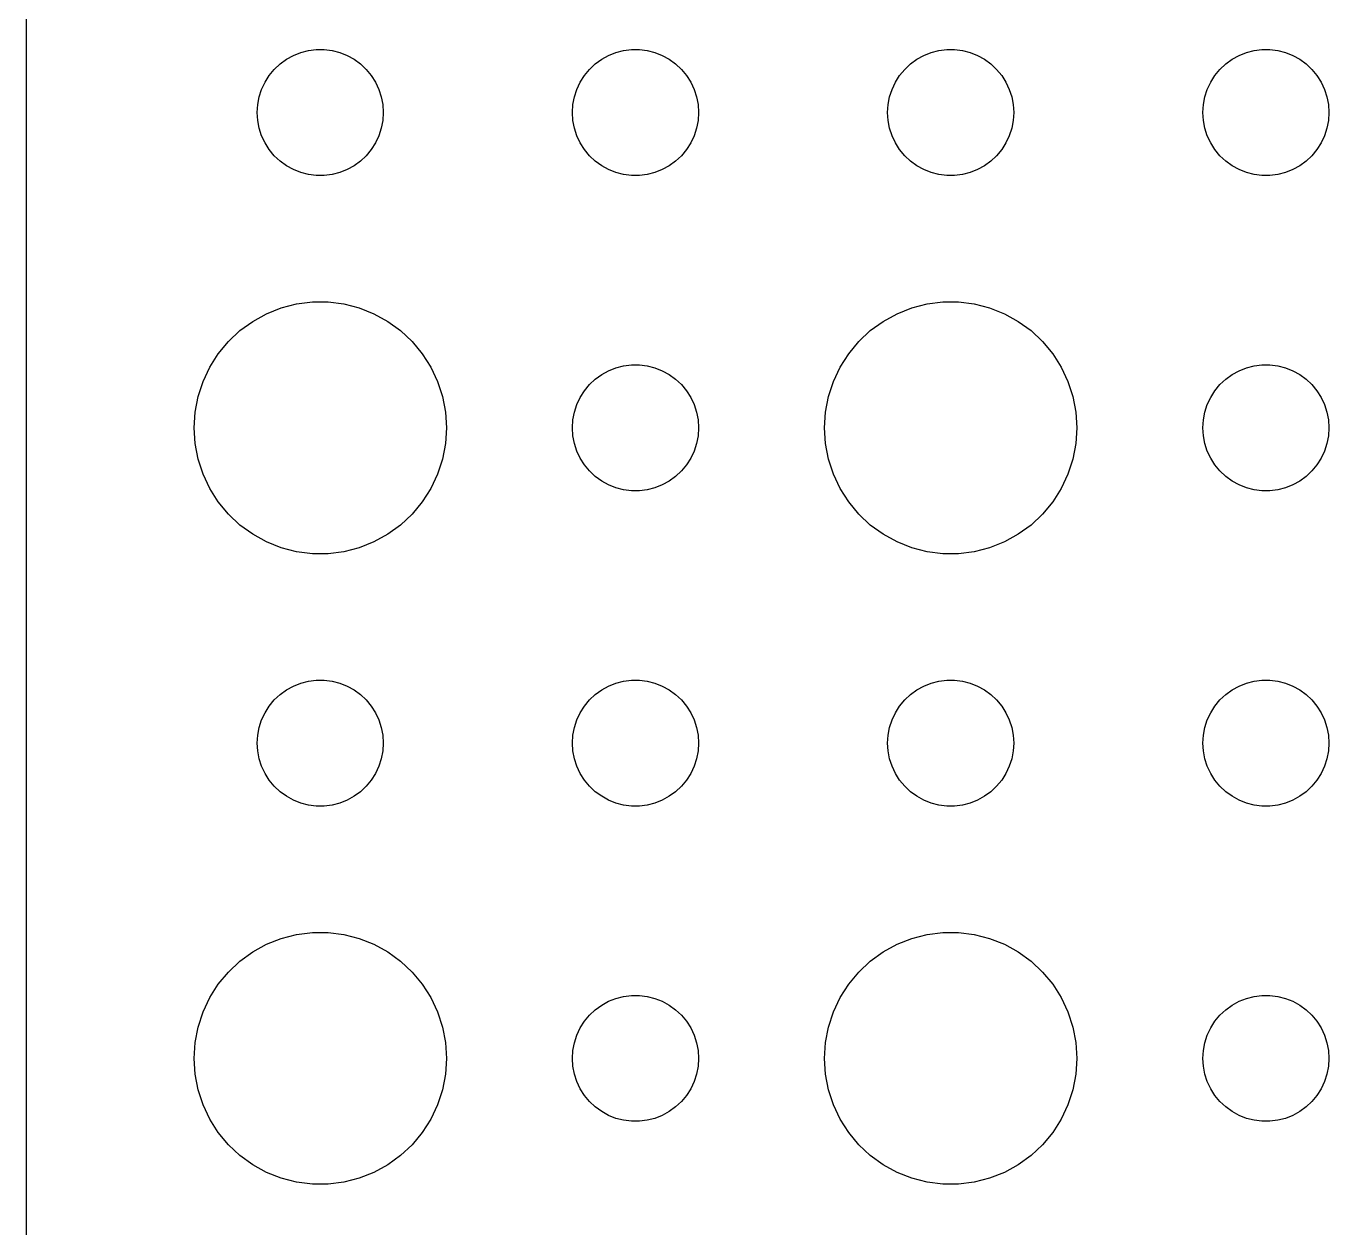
# Model space of a CAD drawing. Header units: metres. Extents: x -134 to 134, y 176 to 508.
# Drawn here: x -134.5 to -103.5, y 337.97 to 366.56 of the extents above; entities that cross this region are included whole.
import ezdxf

# ---------------------------------------------------------------- set-up
doc = ezdxf.new("R2010")
doc.units = ezdxf.units.M

msp = doc.modelspace()

# ---------------------------------------------------------------- linework, layer by layer
for p, q in [((-134.5, 389), (-134.5, 295)), ((-128.304, 365.766), (-128.139, 365.857)), ((-128.139, 365.857), (-127.964, 365.927)), ((-127.964, 365.927), (-127.781, 365.973)), ((-127.781, 365.973), (-127.594, 365.997)), ((-127.594, 365.997), (-127.406, 365.997)), ((-127.406, 365.997), (-127.219, 365.973)), ((-127.219, 365.973), (-127.036, 365.927)), ((-127.036, 365.927), (-126.861, 365.857)), ((-126.861, 365.857), (-126.696, 365.766)), ((-120.804, 365.766), (-120.639, 365.857)), ((-120.639, 365.857), (-120.464, 365.927)), ((-120.464, 365.927), (-120.281, 365.973)), ((-120.281, 365.973), (-120.094, 365.997)), ((-120.094, 365.997), (-119.906, 365.997)), ((-119.906, 365.997), (-119.719, 365.973)), ((-119.719, 365.973), (-119.536, 365.927)), ((-119.536, 365.927), (-119.361, 365.857)), ((-119.361, 365.857), (-119.196, 365.766)), ((-113.304, 365.766), (-113.139, 365.857)), ((-113.139, 365.857), (-112.964, 365.927)), ((-112.964, 365.927), (-112.781, 365.973)), ((-112.781, 365.973), (-112.594, 365.997)), ((-112.594, 365.997), (-112.406, 365.997)), ((-112.406, 365.997), (-112.219, 365.973)), ((-112.219, 365.973), (-112.036, 365.927)), ((-112.036, 365.927), (-111.861, 365.857)), ((-111.861, 365.857), (-111.696, 365.766)), ((-105.804, 365.766), (-105.639, 365.857)), ((-105.639, 365.857), (-105.464, 365.927)), ((-105.464, 365.927), (-105.281, 365.973)), ((-105.281, 365.973), (-105.094, 365.997)), ((-105.094, 365.997), (-104.906, 365.997)), ((-104.906, 365.997), (-104.719, 365.973)), ((-104.719, 365.973), (-104.536, 365.927)), ((-104.536, 365.927), (-104.361, 365.857)), ((-104.361, 365.857), (-104.196, 365.766)), ((-128.714, 365.382), (-128.593, 365.527)), ((-128.593, 365.527), (-128.456, 365.656)), ((-128.456, 365.656), (-128.304, 365.766)), ((-126.696, 365.766), (-126.544, 365.656)), ((-126.544, 365.656), (-126.407, 365.527)), ((-126.407, 365.527), (-126.286, 365.382)), ((-121.214, 365.382), (-121.093, 365.527)), ((-121.093, 365.527), (-120.956, 365.656)), ((-120.956, 365.656), (-120.804, 365.766)), ((-119.196, 365.766), (-119.044, 365.656)), ((-119.044, 365.656), (-118.907, 365.527)), ((-118.907, 365.527), (-118.786, 365.382)), ((-113.714, 365.382), (-113.593, 365.527)), ((-113.593, 365.527), (-113.456, 365.656)), ((-113.456, 365.656), (-113.304, 365.766)), ((-111.696, 365.766), (-111.544, 365.656)), ((-111.544, 365.656), (-111.407, 365.527)), ((-111.407, 365.527), (-111.286, 365.382)), ((-106.214, 365.382), (-106.093, 365.527)), ((-106.093, 365.527), (-105.956, 365.656)), ((-105.956, 365.656), (-105.804, 365.766)), ((-104.196, 365.766), (-104.044, 365.656)), ((-104.044, 365.656), (-103.907, 365.527)), ((-103.907, 365.527), (-103.786, 365.382)), ((-128.895, 365.052), (-128.814, 365.223)), ((-128.814, 365.223), (-128.714, 365.382)), ((-126.286, 365.382), (-126.186, 365.223)), ((-126.186, 365.223), (-126.105, 365.052)), ((-121.395, 365.052), (-121.314, 365.223)), ((-121.314, 365.223), (-121.214, 365.382)), ((-118.786, 365.382), (-118.686, 365.223)), ((-118.686, 365.223), (-118.605, 365.052)), ((-113.895, 365.052), (-113.814, 365.223)), ((-113.814, 365.223), (-113.714, 365.382)), ((-111.286, 365.382), (-111.186, 365.223)), ((-111.186, 365.223), (-111.105, 365.052)), ((-106.395, 365.052), (-106.314, 365.223)), ((-106.314, 365.223), (-106.214, 365.382)), ((-103.786, 365.382), (-103.686, 365.223)), ((-103.686, 365.223), (-103.605, 365.052)), ((-128.988, 364.688), (-128.953, 364.873)), ((-128.953, 364.873), (-128.895, 365.052)), ((-126.105, 365.052), (-126.047, 364.873)), ((-126.047, 364.873), (-126.012, 364.688)), ((-121.488, 364.688), (-121.453, 364.873)), ((-121.453, 364.873), (-121.395, 365.052)), ((-118.605, 365.052), (-118.547, 364.873)), ((-118.547, 364.873), (-118.512, 364.688)), ((-113.988, 364.688), (-113.953, 364.873)), ((-113.953, 364.873), (-113.895, 365.052)), ((-111.105, 365.052), (-111.047, 364.873)), ((-111.047, 364.873), (-111.012, 364.688)), ((-106.488, 364.688), (-106.453, 364.873)), ((-106.453, 364.873), (-106.395, 365.052)), ((-103.605, 365.052), (-103.547, 364.873)), ((-103.547, 364.873), (-103.512, 364.688)), ((-129, 364.5), (-128.988, 364.688)), ((-126.012, 364.688), (-126, 364.5)), ((-121.5, 364.5), (-121.488, 364.688)), ((-118.512, 364.688), (-118.5, 364.5)), ((-114, 364.5), (-113.988, 364.688)), ((-111.012, 364.688), (-111, 364.5)), ((-106.5, 364.5), (-106.488, 364.688)), ((-103.512, 364.688), (-103.5, 364.5)), ((-128.988, 364.312), (-129, 364.5)), ((-128.953, 364.127), (-128.988, 364.312)), ((-126.012, 364.312), (-126.047, 364.127)), ((-126, 364.5), (-126.012, 364.312)), ((-121.488, 364.312), (-121.5, 364.5)), ((-121.453, 364.127), (-121.488, 364.312)), ((-118.512, 364.312), (-118.547, 364.127)), ((-118.5, 364.5), (-118.512, 364.312)), ((-113.988, 364.312), (-114, 364.5)), ((-113.953, 364.127), (-113.988, 364.312)), ((-111.012, 364.312), (-111.047, 364.127)), ((-111, 364.5), (-111.012, 364.312)), ((-106.488, 364.312), (-106.5, 364.5)), ((-106.453, 364.127), (-106.488, 364.312)), ((-103.512, 364.312), (-103.547, 364.127)), ((-103.5, 364.5), (-103.512, 364.312)), ((-128.895, 363.948), (-128.953, 364.127)), ((-128.814, 363.777), (-128.895, 363.948)), ((-126.105, 363.948), (-126.186, 363.777)), ((-126.047, 364.127), (-126.105, 363.948)), ((-121.395, 363.948), (-121.453, 364.127)), ((-121.314, 363.777), (-121.395, 363.948)), ((-118.605, 363.948), (-118.686, 363.777)), ((-118.547, 364.127), (-118.605, 363.948)), ((-113.895, 363.948), (-113.953, 364.127)), ((-113.814, 363.777), (-113.895, 363.948)), ((-111.105, 363.948), (-111.186, 363.777)), ((-111.047, 364.127), (-111.105, 363.948)), ((-106.395, 363.948), (-106.453, 364.127)), ((-106.314, 363.777), (-106.395, 363.948)), ((-103.605, 363.948), (-103.686, 363.777)), ((-103.547, 364.127), (-103.605, 363.948)), ((-128.714, 363.618), (-128.814, 363.777)), ((-126.186, 363.777), (-126.286, 363.618)), ((-121.214, 363.618), (-121.314, 363.777)), ((-118.686, 363.777), (-118.786, 363.618)), ((-113.714, 363.618), (-113.814, 363.777)), ((-111.186, 363.777), (-111.286, 363.618)), ((-106.214, 363.618), (-106.314, 363.777)), ((-103.686, 363.777), (-103.786, 363.618)), ((-128.593, 363.473), (-128.714, 363.618)), ((-128.456, 363.344), (-128.593, 363.473)), ((-128.304, 363.234), (-128.456, 363.344)), ((-126.544, 363.344), (-126.696, 363.234)), ((-126.407, 363.473), (-126.544, 363.344)), ((-126.286, 363.618), (-126.407, 363.473)), ((-121.093, 363.473), (-121.214, 363.618)), ((-120.956, 363.344), (-121.093, 363.473)), ((-120.804, 363.234), (-120.956, 363.344)), ((-119.044, 363.344), (-119.196, 363.234)), ((-118.907, 363.473), (-119.044, 363.344)), ((-118.786, 363.618), (-118.907, 363.473)), ((-113.593, 363.473), (-113.714, 363.618)), ((-113.456, 363.344), (-113.593, 363.473)), ((-113.304, 363.234), (-113.456, 363.344)), ((-111.544, 363.344), (-111.696, 363.234)), ((-111.407, 363.473), (-111.544, 363.344)), ((-111.286, 363.618), (-111.407, 363.473)), ((-106.093, 363.473), (-106.214, 363.618)), ((-105.956, 363.344), (-106.093, 363.473)), ((-105.804, 363.234), (-105.956, 363.344)), ((-104.044, 363.344), (-104.196, 363.234)), ((-103.907, 363.473), (-104.044, 363.344)), ((-103.786, 363.618), (-103.907, 363.473)), ((-128.139, 363.143), (-128.304, 363.234)), ((-127.964, 363.073), (-128.139, 363.143)), ((-127.781, 363.027), (-127.964, 363.073)), ((-127.594, 363.003), (-127.781, 363.027)), ((-127.219, 363.027), (-127.406, 363.003)), ((-127.036, 363.073), (-127.219, 363.027)), ((-126.861, 363.143), (-127.036, 363.073)), ((-126.696, 363.234), (-126.861, 363.143)), ((-120.639, 363.143), (-120.804, 363.234)), ((-120.464, 363.073), (-120.639, 363.143)), ((-120.281, 363.027), (-120.464, 363.073)), ((-120.094, 363.003), (-120.281, 363.027)), ((-119.719, 363.027), (-119.906, 363.003)), ((-119.536, 363.073), (-119.719, 363.027)), ((-119.361, 363.143), (-119.536, 363.073)), ((-119.196, 363.234), (-119.361, 363.143)), ((-113.139, 363.143), (-113.304, 363.234)), ((-112.964, 363.073), (-113.139, 363.143)), ((-112.781, 363.027), (-112.964, 363.073)), ((-112.594, 363.003), (-112.781, 363.027)), ((-112.219, 363.027), (-112.406, 363.003)), ((-112.036, 363.073), (-112.219, 363.027)), ((-111.861, 363.143), (-112.036, 363.073)), ((-111.696, 363.234), (-111.861, 363.143)), ((-105.639, 363.143), (-105.804, 363.234)), ((-105.464, 363.073), (-105.639, 363.143)), ((-105.281, 363.027), (-105.464, 363.073)), ((-105.094, 363.003), (-105.281, 363.027)), ((-104.719, 363.027), (-104.906, 363.003)), ((-104.536, 363.073), (-104.719, 363.027)), ((-104.361, 363.143), (-104.536, 363.073)), ((-104.196, 363.234), (-104.361, 363.143)), ((-127.406, 363.003), (-127.594, 363.003)), ((-119.906, 363.003), (-120.094, 363.003)), ((-112.406, 363.003), (-112.594, 363.003)), ((-104.906, 363.003), (-105.094, 363.003)), ((-128.427, 359.853), (-128.062, 359.947)), ((-128.062, 359.947), (-127.688, 359.994)), ((-127.688, 359.994), (-127.312, 359.994)), ((-127.312, 359.994), (-126.938, 359.947)), ((-126.938, 359.947), (-126.573, 359.853)), ((-113.427, 359.853), (-113.062, 359.947)), ((-113.062, 359.947), (-112.688, 359.994)), ((-112.688, 359.994), (-112.312, 359.994)), ((-112.312, 359.994), (-111.938, 359.947)), ((-111.938, 359.947), (-111.573, 359.853)), ((-129.107, 359.533), (-128.777, 359.714)), ((-128.777, 359.714), (-128.427, 359.853)), ((-126.573, 359.853), (-126.223, 359.714)), ((-126.223, 359.714), (-125.893, 359.533)), ((-114.107, 359.533), (-113.777, 359.714)), ((-113.777, 359.714), (-113.427, 359.853)), ((-111.573, 359.853), (-111.223, 359.714)), ((-111.223, 359.714), (-110.893, 359.533)), ((-129.687, 359.054), (-129.412, 359.312)), ((-129.412, 359.312), (-129.107, 359.533)), ((-125.893, 359.533), (-125.588, 359.312)), ((-125.588, 359.312), (-125.313, 359.054)), ((-114.687, 359.054), (-114.412, 359.312)), ((-114.412, 359.312), (-114.107, 359.533)), ((-110.893, 359.533), (-110.588, 359.312)), ((-110.588, 359.312), (-110.313, 359.054)), ((-129.927, 358.763), (-129.687, 359.054)), ((-125.313, 359.054), (-125.073, 358.763)), ((-114.927, 358.763), (-114.687, 359.054)), ((-110.313, 359.054), (-110.073, 358.763)), ((-130.129, 358.445), (-129.927, 358.763)), ((-125.073, 358.763), (-124.871, 358.445)), ((-115.129, 358.445), (-114.927, 358.763)), ((-110.073, 358.763), (-109.871, 358.445)), ((-130.289, 358.104), (-130.129, 358.445)), ((-124.871, 358.445), (-124.711, 358.104)), ((-120.639, 358.357), (-120.464, 358.427)), ((-120.464, 358.427), (-120.281, 358.473)), ((-120.281, 358.473), (-120.094, 358.497)), ((-120.094, 358.497), (-119.906, 358.497)), ((-119.906, 358.497), (-119.719, 358.473)), ((-119.719, 358.473), (-119.536, 358.427)), ((-119.536, 358.427), (-119.361, 358.357)), ((-115.289, 358.104), (-115.129, 358.445)), ((-109.871, 358.445), (-109.711, 358.104)), ((-105.639, 358.357), (-105.464, 358.427)), ((-105.464, 358.427), (-105.281, 358.473)), ((-105.281, 358.473), (-105.094, 358.497)), ((-105.094, 358.497), (-104.906, 358.497)), ((-104.906, 358.497), (-104.719, 358.473)), ((-104.719, 358.473), (-104.536, 358.427)), ((-104.536, 358.427), (-104.361, 358.357)), ((-130.406, 357.746), (-130.289, 358.104)), ((-124.711, 358.104), (-124.594, 357.746)), ((-121.093, 358.027), (-120.956, 358.156)), ((-120.956, 358.156), (-120.804, 358.266)), ((-120.804, 358.266), (-120.639, 358.357)), ((-119.361, 358.357), (-119.196, 358.266)), ((-119.196, 358.266), (-119.044, 358.156)), ((-119.044, 358.156), (-118.907, 358.027)), ((-115.406, 357.746), (-115.289, 358.104)), ((-109.711, 358.104), (-109.594, 357.746)), ((-106.093, 358.027), (-105.956, 358.156)), ((-105.956, 358.156), (-105.804, 358.266)), ((-105.804, 358.266), (-105.639, 358.357)), ((-104.361, 358.357), (-104.196, 358.266)), ((-104.196, 358.266), (-104.044, 358.156)), ((-104.044, 358.156), (-103.907, 358.027)), ((-130.476, 357.376), (-130.406, 357.746)), ((-124.594, 357.746), (-124.524, 357.376)), ((-121.314, 357.723), (-121.214, 357.882)), ((-121.214, 357.882), (-121.093, 358.027)), ((-118.907, 358.027), (-118.786, 357.882)), ((-118.786, 357.882), (-118.686, 357.723)), ((-115.476, 357.376), (-115.406, 357.746)), ((-109.594, 357.746), (-109.524, 357.376)), ((-106.314, 357.723), (-106.214, 357.882)), ((-106.214, 357.882), (-106.093, 358.027)), ((-103.907, 358.027), (-103.786, 357.882)), ((-103.786, 357.882), (-103.686, 357.723)), ((-121.453, 357.373), (-121.395, 357.552)), ((-121.395, 357.552), (-121.314, 357.723)), ((-118.686, 357.723), (-118.605, 357.552)), ((-118.605, 357.552), (-118.547, 357.373)), ((-106.453, 357.373), (-106.395, 357.552)), ((-106.395, 357.552), (-106.314, 357.723)), ((-103.686, 357.723), (-103.605, 357.552)), ((-103.605, 357.552), (-103.547, 357.373)), ((-130.5, 357), (-130.476, 357.376)), ((-124.524, 357.376), (-124.5, 357)), ((-121.5, 357), (-121.488, 357.188)), ((-121.488, 357.188), (-121.453, 357.373)), ((-118.547, 357.373), (-118.512, 357.188)), ((-118.512, 357.188), (-118.5, 357)), ((-115.5, 357), (-115.476, 357.376)), ((-109.524, 357.376), (-109.5, 357)), ((-106.5, 357), (-106.488, 357.188)), ((-106.488, 357.188), (-106.453, 357.373)), ((-103.547, 357.373), (-103.512, 357.188)), ((-103.512, 357.188), (-103.5, 357)), ((-130.476, 356.624), (-130.5, 357)), ((-124.5, 357), (-124.524, 356.624)), ((-121.488, 356.812), (-121.5, 357)), ((-121.453, 356.627), (-121.488, 356.812)), ((-118.512, 356.812), (-118.547, 356.627)), ((-118.5, 357), (-118.512, 356.812)), ((-115.476, 356.624), (-115.5, 357)), ((-109.5, 357), (-109.524, 356.624)), ((-106.488, 356.812), (-106.5, 357)), ((-106.453, 356.627), (-106.488, 356.812)), ((-103.512, 356.812), (-103.547, 356.627)), ((-103.5, 357), (-103.512, 356.812)), ((-130.406, 356.254), (-130.476, 356.624)), ((-124.524, 356.624), (-124.594, 356.254)), ((-121.395, 356.448), (-121.453, 356.627)), ((-118.547, 356.627), (-118.605, 356.448)), ((-115.406, 356.254), (-115.476, 356.624)), ((-109.524, 356.624), (-109.594, 356.254)), ((-106.395, 356.448), (-106.453, 356.627)), ((-103.547, 356.627), (-103.605, 356.448)), ((-130.289, 355.896), (-130.406, 356.254)), ((-124.594, 356.254), (-124.711, 355.896)), ((-121.314, 356.277), (-121.395, 356.448)), ((-121.214, 356.118), (-121.314, 356.277)), ((-118.686, 356.277), (-118.786, 356.118)), ((-118.605, 356.448), (-118.686, 356.277)), ((-115.289, 355.896), (-115.406, 356.254)), ((-109.594, 356.254), (-109.711, 355.896)), ((-106.314, 356.277), (-106.395, 356.448)), ((-106.214, 356.118), (-106.314, 356.277)), ((-103.686, 356.277), (-103.786, 356.118)), ((-103.605, 356.448), (-103.686, 356.277)), ((-130.129, 355.555), (-130.289, 355.896)), ((-124.711, 355.896), (-124.871, 355.555)), ((-121.093, 355.973), (-121.214, 356.118)), ((-120.956, 355.844), (-121.093, 355.973)), ((-118.907, 355.973), (-119.044, 355.844)), ((-118.786, 356.118), (-118.907, 355.973)), ((-115.129, 355.555), (-115.289, 355.896)), ((-109.711, 355.896), (-109.871, 355.555)), ((-106.093, 355.973), (-106.214, 356.118)), ((-105.956, 355.844), (-106.093, 355.973)), ((-103.907, 355.973), (-104.044, 355.844)), ((-103.786, 356.118), (-103.907, 355.973)), ((-120.804, 355.734), (-120.956, 355.844)), ((-120.639, 355.643), (-120.804, 355.734)), ((-120.464, 355.573), (-120.639, 355.643)), ((-120.281, 355.527), (-120.464, 355.573)), ((-119.536, 355.573), (-119.719, 355.527)), ((-119.361, 355.643), (-119.536, 355.573)), ((-119.196, 355.734), (-119.361, 355.643)), ((-119.044, 355.844), (-119.196, 355.734)), ((-105.804, 355.734), (-105.956, 355.844)), ((-105.639, 355.643), (-105.804, 355.734)), ((-105.464, 355.573), (-105.639, 355.643)), ((-105.281, 355.527), (-105.464, 355.573)), ((-104.536, 355.573), (-104.719, 355.527)), ((-104.361, 355.643), (-104.536, 355.573)), ((-104.196, 355.734), (-104.361, 355.643)), ((-104.044, 355.844), (-104.196, 355.734)), ((-129.927, 355.237), (-130.129, 355.555)), ((-124.871, 355.555), (-125.073, 355.237)), ((-120.094, 355.503), (-120.281, 355.527)), ((-119.906, 355.503), (-120.094, 355.503)), ((-119.719, 355.527), (-119.906, 355.503)), ((-114.927, 355.237), (-115.129, 355.555)), ((-109.871, 355.555), (-110.073, 355.237)), ((-105.094, 355.503), (-105.281, 355.527)), ((-104.906, 355.503), (-105.094, 355.503)), ((-104.719, 355.527), (-104.906, 355.503)), ((-129.687, 354.946), (-129.927, 355.237)), ((-125.073, 355.237), (-125.313, 354.946)), ((-114.687, 354.946), (-114.927, 355.237)), ((-110.073, 355.237), (-110.313, 354.946)), ((-129.412, 354.688), (-129.687, 354.946)), ((-129.107, 354.467), (-129.412, 354.688)), ((-125.588, 354.688), (-125.893, 354.467)), ((-125.313, 354.946), (-125.588, 354.688)), ((-114.412, 354.688), (-114.687, 354.946)), ((-114.107, 354.467), (-114.412, 354.688)), ((-110.588, 354.688), (-110.893, 354.467)), ((-110.313, 354.946), (-110.588, 354.688)), ((-128.777, 354.286), (-129.107, 354.467)), ((-125.893, 354.467), (-126.223, 354.286)), ((-113.777, 354.286), (-114.107, 354.467)), ((-110.893, 354.467), (-111.223, 354.286)), ((-128.427, 354.147), (-128.777, 354.286)), ((-128.062, 354.053), (-128.427, 354.147)), ((-127.688, 354.006), (-128.062, 354.053)), ((-126.938, 354.053), (-127.312, 354.006)), ((-126.573, 354.147), (-126.938, 354.053)), ((-126.223, 354.286), (-126.573, 354.147)), ((-113.427, 354.147), (-113.777, 354.286)), ((-113.062, 354.053), (-113.427, 354.147)), ((-112.688, 354.006), (-113.062, 354.053)), ((-111.938, 354.053), (-112.312, 354.006)), ((-111.573, 354.147), (-111.938, 354.053)), ((-111.223, 354.286), (-111.573, 354.147)), ((-127.312, 354.006), (-127.688, 354.006)), ((-112.312, 354.006), (-112.688, 354.006)), ((-128.139, 350.857), (-127.964, 350.927)), ((-127.964, 350.927), (-127.781, 350.973)), ((-127.781, 350.973), (-127.594, 350.997)), ((-127.594, 350.997), (-127.406, 350.997)), ((-127.406, 350.997), (-127.219, 350.973)), ((-127.219, 350.973), (-127.036, 350.927)), ((-127.036, 350.927), (-126.861, 350.857)), ((-120.639, 350.857), (-120.464, 350.927)), ((-120.464, 350.927), (-120.281, 350.973)), ((-120.281, 350.973), (-120.094, 350.997)), ((-120.094, 350.997), (-119.906, 350.997)), ((-119.906, 350.997), (-119.719, 350.973)), ((-119.719, 350.973), (-119.536, 350.927)), ((-119.536, 350.927), (-119.361, 350.857)), ((-113.139, 350.857), (-112.964, 350.927)), ((-112.964, 350.927), (-112.781, 350.973)), ((-112.781, 350.973), (-112.594, 350.997)), ((-112.594, 350.997), (-112.406, 350.997)), ((-112.406, 350.997), (-112.219, 350.973)), ((-112.219, 350.973), (-112.036, 350.927)), ((-112.036, 350.927), (-111.861, 350.857)), ((-105.639, 350.857), (-105.464, 350.927)), ((-105.464, 350.927), (-105.281, 350.973)), ((-105.281, 350.973), (-105.094, 350.997)), ((-105.094, 350.997), (-104.906, 350.997)), ((-104.906, 350.997), (-104.719, 350.973)), ((-104.719, 350.973), (-104.536, 350.927)), ((-104.536, 350.927), (-104.361, 350.857)), ((-128.593, 350.527), (-128.456, 350.656)), ((-128.456, 350.656), (-128.304, 350.766)), ((-128.304, 350.766), (-128.139, 350.857)), ((-126.861, 350.857), (-126.696, 350.766)), ((-126.696, 350.766), (-126.544, 350.656)), ((-126.544, 350.656), (-126.407, 350.527)), ((-121.093, 350.527), (-120.956, 350.656)), ((-120.956, 350.656), (-120.804, 350.766)), ((-120.804, 350.766), (-120.639, 350.857)), ((-119.361, 350.857), (-119.196, 350.766)), ((-119.196, 350.766), (-119.044, 350.656)), ((-119.044, 350.656), (-118.907, 350.527)), ((-113.593, 350.527), (-113.456, 350.656)), ((-113.456, 350.656), (-113.304, 350.766)), ((-113.304, 350.766), (-113.139, 350.857)), ((-111.861, 350.857), (-111.696, 350.766)), ((-111.696, 350.766), (-111.544, 350.656)), ((-111.544, 350.656), (-111.407, 350.527)), ((-106.093, 350.527), (-105.956, 350.656)), ((-105.956, 350.656), (-105.804, 350.766)), ((-105.804, 350.766), (-105.639, 350.857)), ((-104.361, 350.857), (-104.196, 350.766)), ((-104.196, 350.766), (-104.044, 350.656)), ((-104.044, 350.656), (-103.907, 350.527)), ((-128.814, 350.223), (-128.714, 350.382)), ((-128.714, 350.382), (-128.593, 350.527)), ((-126.407, 350.527), (-126.286, 350.382)), ((-126.286, 350.382), (-126.186, 350.223)), ((-121.314, 350.223), (-121.214, 350.382)), ((-121.214, 350.382), (-121.093, 350.527)), ((-118.907, 350.527), (-118.786, 350.382)), ((-118.786, 350.382), (-118.686, 350.223)), ((-113.814, 350.223), (-113.714, 350.382)), ((-113.714, 350.382), (-113.593, 350.527)), ((-111.407, 350.527), (-111.286, 350.382)), ((-111.286, 350.382), (-111.186, 350.223)), ((-106.314, 350.223), (-106.214, 350.382)), ((-106.214, 350.382), (-106.093, 350.527)), ((-103.907, 350.527), (-103.786, 350.382)), ((-103.786, 350.382), (-103.686, 350.223)), ((-128.953, 349.873), (-128.895, 350.052)), ((-128.895, 350.052), (-128.814, 350.223)), ((-126.186, 350.223), (-126.105, 350.052)), ((-126.105, 350.052), (-126.047, 349.873)), ((-121.453, 349.873), (-121.395, 350.052)), ((-121.395, 350.052), (-121.314, 350.223)), ((-118.686, 350.223), (-118.605, 350.052)), ((-118.605, 350.052), (-118.547, 349.873)), ((-113.953, 349.873), (-113.895, 350.052)), ((-113.895, 350.052), (-113.814, 350.223)), ((-111.186, 350.223), (-111.105, 350.052)), ((-111.105, 350.052), (-111.047, 349.873)), ((-106.453, 349.873), (-106.395, 350.052)), ((-106.395, 350.052), (-106.314, 350.223)), ((-103.686, 350.223), (-103.605, 350.052)), ((-103.605, 350.052), (-103.547, 349.873)), ((-129, 349.5), (-128.988, 349.688)), ((-128.988, 349.688), (-128.953, 349.873)), ((-126.047, 349.873), (-126.012, 349.688)), ((-126.012, 349.688), (-126, 349.5)), ((-121.5, 349.5), (-121.488, 349.688)), ((-121.488, 349.688), (-121.453, 349.873)), ((-118.547, 349.873), (-118.512, 349.688)), ((-118.512, 349.688), (-118.5, 349.5)), ((-114, 349.5), (-113.988, 349.688)), ((-113.988, 349.688), (-113.953, 349.873)), ((-111.047, 349.873), (-111.012, 349.688)), ((-111.012, 349.688), (-111, 349.5)), ((-106.5, 349.5), (-106.488, 349.688)), ((-106.488, 349.688), (-106.453, 349.873)), ((-103.547, 349.873), (-103.512, 349.688)), ((-103.512, 349.688), (-103.5, 349.5)), ((-128.988, 349.312), (-129, 349.5)), ((-126, 349.5), (-126.012, 349.312)), ((-121.488, 349.312), (-121.5, 349.5)), ((-118.5, 349.5), (-118.512, 349.312)), ((-113.988, 349.312), (-114, 349.5)), ((-111, 349.5), (-111.012, 349.312)), ((-106.488, 349.312), (-106.5, 349.5)), ((-103.5, 349.5), (-103.512, 349.312)), ((-128.953, 349.127), (-128.988, 349.312)), ((-128.895, 348.948), (-128.953, 349.127)), ((-126.047, 349.127), (-126.105, 348.948)), ((-126.012, 349.312), (-126.047, 349.127)), ((-121.453, 349.127), (-121.488, 349.312)), ((-121.395, 348.948), (-121.453, 349.127)), ((-118.547, 349.127), (-118.605, 348.948)), ((-118.512, 349.312), (-118.547, 349.127)), ((-113.953, 349.127), (-113.988, 349.312)), ((-113.895, 348.948), (-113.953, 349.127)), ((-111.047, 349.127), (-111.105, 348.948)), ((-111.012, 349.312), (-111.047, 349.127)), ((-106.453, 349.127), (-106.488, 349.312)), ((-106.395, 348.948), (-106.453, 349.127)), ((-103.547, 349.127), (-103.605, 348.948)), ((-103.512, 349.312), (-103.547, 349.127)), ((-128.814, 348.777), (-128.895, 348.948)), ((-128.714, 348.618), (-128.814, 348.777)), ((-126.186, 348.777), (-126.286, 348.618)), ((-126.105, 348.948), (-126.186, 348.777)), ((-121.314, 348.777), (-121.395, 348.948)), ((-121.214, 348.618), (-121.314, 348.777)), ((-118.686, 348.777), (-118.786, 348.618)), ((-118.605, 348.948), (-118.686, 348.777)), ((-113.814, 348.777), (-113.895, 348.948)), ((-113.714, 348.618), (-113.814, 348.777)), ((-111.186, 348.777), (-111.286, 348.618)), ((-111.105, 348.948), (-111.186, 348.777)), ((-106.314, 348.777), (-106.395, 348.948)), ((-106.214, 348.618), (-106.314, 348.777)), ((-103.686, 348.777), (-103.786, 348.618)), ((-103.605, 348.948), (-103.686, 348.777)), ((-128.593, 348.473), (-128.714, 348.618)), ((-128.456, 348.344), (-128.593, 348.473)), ((-126.407, 348.473), (-126.544, 348.344)), ((-126.286, 348.618), (-126.407, 348.473)), ((-121.093, 348.473), (-121.214, 348.618)), ((-120.956, 348.344), (-121.093, 348.473)), ((-118.907, 348.473), (-119.044, 348.344)), ((-118.786, 348.618), (-118.907, 348.473)), ((-113.593, 348.473), (-113.714, 348.618)), ((-113.456, 348.344), (-113.593, 348.473)), ((-111.407, 348.473), (-111.544, 348.344)), ((-111.286, 348.618), (-111.407, 348.473)), ((-106.093, 348.473), (-106.214, 348.618)), ((-105.956, 348.344), (-106.093, 348.473)), ((-103.907, 348.473), (-104.044, 348.344)), ((-103.786, 348.618), (-103.907, 348.473)), ((-128.304, 348.234), (-128.456, 348.344)), ((-128.139, 348.143), (-128.304, 348.234)), ((-127.964, 348.073), (-128.139, 348.143)), ((-126.861, 348.143), (-127.036, 348.073)), ((-126.696, 348.234), (-126.861, 348.143)), ((-126.544, 348.344), (-126.696, 348.234)), ((-120.804, 348.234), (-120.956, 348.344)), ((-120.639, 348.143), (-120.804, 348.234)), ((-120.464, 348.073), (-120.639, 348.143)), ((-119.361, 348.143), (-119.536, 348.073)), ((-119.196, 348.234), (-119.361, 348.143)), ((-119.044, 348.344), (-119.196, 348.234)), ((-113.304, 348.234), (-113.456, 348.344)), ((-113.139, 348.143), (-113.304, 348.234)), ((-112.964, 348.073), (-113.139, 348.143)), ((-111.861, 348.143), (-112.036, 348.073)), ((-111.696, 348.234), (-111.861, 348.143)), ((-111.544, 348.344), (-111.696, 348.234)), ((-105.804, 348.234), (-105.956, 348.344)), ((-105.639, 348.143), (-105.804, 348.234)), ((-105.464, 348.073), (-105.639, 348.143)), ((-104.361, 348.143), (-104.536, 348.073)), ((-104.196, 348.234), (-104.361, 348.143)), ((-104.044, 348.344), (-104.196, 348.234)), ((-127.781, 348.027), (-127.964, 348.073)), ((-127.594, 348.003), (-127.781, 348.027)), ((-127.406, 348.003), (-127.594, 348.003)), ((-127.219, 348.027), (-127.406, 348.003)), ((-127.036, 348.073), (-127.219, 348.027)), ((-120.281, 348.027), (-120.464, 348.073)), ((-120.094, 348.003), (-120.281, 348.027)), ((-119.906, 348.003), (-120.094, 348.003)), ((-119.719, 348.027), (-119.906, 348.003)), ((-119.536, 348.073), (-119.719, 348.027)), ((-112.781, 348.027), (-112.964, 348.073)), ((-112.594, 348.003), (-112.781, 348.027)), ((-112.406, 348.003), (-112.594, 348.003)), ((-112.219, 348.027), (-112.406, 348.003)), ((-112.036, 348.073), (-112.219, 348.027)), ((-105.281, 348.027), (-105.464, 348.073)), ((-105.094, 348.003), (-105.281, 348.027)), ((-104.906, 348.003), (-105.094, 348.003)), ((-104.719, 348.027), (-104.906, 348.003)), ((-104.536, 348.073), (-104.719, 348.027)), ((-128.777, 344.714), (-128.427, 344.853)), ((-128.427, 344.853), (-128.062, 344.947)), ((-128.062, 344.947), (-127.688, 344.994)), ((-127.688, 344.994), (-127.312, 344.994)), ((-127.312, 344.994), (-126.938, 344.947)), ((-126.938, 344.947), (-126.573, 344.853)), ((-126.573, 344.853), (-126.223, 344.714)), ((-113.777, 344.714), (-113.427, 344.853)), ((-113.427, 344.853), (-113.062, 344.947)), ((-113.062, 344.947), (-112.688, 344.994)), ((-112.688, 344.994), (-112.312, 344.994)), ((-112.312, 344.994), (-111.938, 344.947)), ((-111.938, 344.947), (-111.573, 344.853)), ((-111.573, 344.853), (-111.223, 344.714)), ((-129.412, 344.312), (-129.107, 344.533)), ((-129.107, 344.533), (-128.777, 344.714)), ((-126.223, 344.714), (-125.893, 344.533)), ((-125.893, 344.533), (-125.588, 344.312)), ((-114.412, 344.312), (-114.107, 344.533)), ((-114.107, 344.533), (-113.777, 344.714)), ((-111.223, 344.714), (-110.893, 344.533)), ((-110.893, 344.533), (-110.588, 344.312)), ((-129.687, 344.054), (-129.412, 344.312)), ((-125.588, 344.312), (-125.313, 344.054)), ((-114.687, 344.054), (-114.412, 344.312)), ((-110.588, 344.312), (-110.313, 344.054)), ((-129.927, 343.763), (-129.687, 344.054)), ((-125.313, 344.054), (-125.073, 343.763)), ((-114.927, 343.763), (-114.687, 344.054)), ((-110.313, 344.054), (-110.073, 343.763)), ((-130.129, 343.445), (-129.927, 343.763)), ((-125.073, 343.763), (-124.871, 343.445)), ((-120.281, 343.473), (-120.094, 343.497)), ((-120.094, 343.497), (-119.906, 343.497)), ((-119.906, 343.497), (-119.719, 343.473)), ((-115.129, 343.445), (-114.927, 343.763)), ((-110.073, 343.763), (-109.871, 343.445)), ((-105.281, 343.473), (-105.094, 343.497)), ((-105.094, 343.497), (-104.906, 343.497)), ((-104.906, 343.497), (-104.719, 343.473)), ((-130.289, 343.104), (-130.129, 343.445)), ((-124.871, 343.445), (-124.711, 343.104)), ((-120.956, 343.156), (-120.804, 343.266)), ((-120.804, 343.266), (-120.639, 343.357)), ((-120.639, 343.357), (-120.464, 343.427)), ((-120.464, 343.427), (-120.281, 343.473)), ((-119.719, 343.473), (-119.536, 343.427)), ((-119.536, 343.427), (-119.361, 343.357)), ((-119.361, 343.357), (-119.196, 343.266)), ((-119.196, 343.266), (-119.044, 343.156)), ((-115.289, 343.104), (-115.129, 343.445)), ((-109.871, 343.445), (-109.711, 343.104)), ((-105.956, 343.156), (-105.804, 343.266)), ((-105.804, 343.266), (-105.639, 343.357)), ((-105.639, 343.357), (-105.464, 343.427)), ((-105.464, 343.427), (-105.281, 343.473)), ((-104.719, 343.473), (-104.536, 343.427)), ((-104.536, 343.427), (-104.361, 343.357)), ((-104.361, 343.357), (-104.196, 343.266)), ((-104.196, 343.266), (-104.044, 343.156)), ((-130.406, 342.746), (-130.289, 343.104)), ((-124.711, 343.104), (-124.594, 342.746)), ((-121.314, 342.723), (-121.214, 342.882)), ((-121.214, 342.882), (-121.093, 343.027)), ((-121.093, 343.027), (-120.956, 343.156)), ((-119.044, 343.156), (-118.907, 343.027)), ((-118.907, 343.027), (-118.786, 342.882)), ((-118.786, 342.882), (-118.686, 342.723)), ((-115.406, 342.746), (-115.289, 343.104)), ((-109.711, 343.104), (-109.594, 342.746)), ((-106.314, 342.723), (-106.214, 342.882)), ((-106.214, 342.882), (-106.093, 343.027)), ((-106.093, 343.027), (-105.956, 343.156)), ((-104.044, 343.156), (-103.907, 343.027)), ((-103.907, 343.027), (-103.786, 342.882)), ((-103.786, 342.882), (-103.686, 342.723)), ((-130.476, 342.376), (-130.406, 342.746)), ((-124.594, 342.746), (-124.524, 342.376)), ((-121.453, 342.373), (-121.395, 342.552)), ((-121.395, 342.552), (-121.314, 342.723)), ((-118.686, 342.723), (-118.605, 342.552)), ((-118.605, 342.552), (-118.547, 342.373)), ((-115.476, 342.376), (-115.406, 342.746)), ((-109.594, 342.746), (-109.524, 342.376)), ((-106.453, 342.373), (-106.395, 342.552)), ((-106.395, 342.552), (-106.314, 342.723)), ((-103.686, 342.723), (-103.605, 342.552)), ((-103.605, 342.552), (-103.547, 342.373)), ((-130.5, 342), (-130.476, 342.376)), ((-124.524, 342.376), (-124.5, 342)), ((-121.488, 342.188), (-121.453, 342.373)), ((-118.547, 342.373), (-118.512, 342.188)), ((-115.5, 342), (-115.476, 342.376)), ((-109.524, 342.376), (-109.5, 342)), ((-106.488, 342.188), (-106.453, 342.373)), ((-103.547, 342.373), (-103.512, 342.188)), ((-130.476, 341.624), (-130.5, 342)), ((-124.5, 342), (-124.524, 341.624)), ((-121.5, 342), (-121.488, 342.188)), ((-121.488, 341.812), (-121.5, 342)), ((-118.512, 342.188), (-118.5, 342)), ((-118.5, 342), (-118.512, 341.812)), ((-115.476, 341.624), (-115.5, 342)), ((-109.5, 342), (-109.524, 341.624)), ((-106.5, 342), (-106.488, 342.188)), ((-106.488, 341.812), (-106.5, 342)), ((-103.512, 342.188), (-103.5, 342)), ((-103.5, 342), (-103.512, 341.812)), ((-130.406, 341.254), (-130.476, 341.624)), ((-124.524, 341.624), (-124.594, 341.254)), ((-121.453, 341.627), (-121.488, 341.812)), ((-121.395, 341.448), (-121.453, 341.627)), ((-118.547, 341.627), (-118.605, 341.448)), ((-118.512, 341.812), (-118.547, 341.627)), ((-115.406, 341.254), (-115.476, 341.624)), ((-109.524, 341.624), (-109.594, 341.254)), ((-106.453, 341.627), (-106.488, 341.812)), ((-106.395, 341.448), (-106.453, 341.627)), ((-103.547, 341.627), (-103.605, 341.448)), ((-103.512, 341.812), (-103.547, 341.627)), ((-121.314, 341.277), (-121.395, 341.448)), ((-118.605, 341.448), (-118.686, 341.277)), ((-106.314, 341.277), (-106.395, 341.448)), ((-103.605, 341.448), (-103.686, 341.277)), ((-130.289, 340.896), (-130.406, 341.254)), ((-124.594, 341.254), (-124.711, 340.896)), ((-121.214, 341.118), (-121.314, 341.277)), ((-121.093, 340.973), (-121.214, 341.118)), ((-118.786, 341.118), (-118.907, 340.973)), ((-118.686, 341.277), (-118.786, 341.118)), ((-115.289, 340.896), (-115.406, 341.254)), ((-109.594, 341.254), (-109.711, 340.896)), ((-106.214, 341.118), (-106.314, 341.277)), ((-106.093, 340.973), (-106.214, 341.118)), ((-103.786, 341.118), (-103.907, 340.973)), ((-103.686, 341.277), (-103.786, 341.118)), ((-130.129, 340.555), (-130.289, 340.896)), ((-124.711, 340.896), (-124.871, 340.555)), ((-120.956, 340.844), (-121.093, 340.973)), ((-120.804, 340.734), (-120.956, 340.844)), ((-120.639, 340.643), (-120.804, 340.734)), ((-119.196, 340.734), (-119.361, 340.643)), ((-119.044, 340.844), (-119.196, 340.734)), ((-118.907, 340.973), (-119.044, 340.844)), ((-115.129, 340.555), (-115.289, 340.896)), ((-109.711, 340.896), (-109.871, 340.555)), ((-105.956, 340.844), (-106.093, 340.973)), ((-105.804, 340.734), (-105.956, 340.844)), ((-105.639, 340.643), (-105.804, 340.734)), ((-104.196, 340.734), (-104.361, 340.643)), ((-104.044, 340.844), (-104.196, 340.734)), ((-103.907, 340.973), (-104.044, 340.844)), ((-129.927, 340.237), (-130.129, 340.555)), ((-124.871, 340.555), (-125.073, 340.237)), ((-120.464, 340.573), (-120.639, 340.643)), ((-120.281, 340.527), (-120.464, 340.573)), ((-120.094, 340.503), (-120.281, 340.527)), ((-119.906, 340.503), (-120.094, 340.503)), ((-119.719, 340.527), (-119.906, 340.503)), ((-119.536, 340.573), (-119.719, 340.527)), ((-119.361, 340.643), (-119.536, 340.573)), ((-114.927, 340.237), (-115.129, 340.555)), ((-109.871, 340.555), (-110.073, 340.237)), ((-105.464, 340.573), (-105.639, 340.643)), ((-105.281, 340.527), (-105.464, 340.573)), ((-105.094, 340.503), (-105.281, 340.527)), ((-104.906, 340.503), (-105.094, 340.503)), ((-104.719, 340.527), (-104.906, 340.503)), ((-104.536, 340.573), (-104.719, 340.527)), ((-104.361, 340.643), (-104.536, 340.573)), ((-129.687, 339.946), (-129.927, 340.237)), ((-125.073, 340.237), (-125.313, 339.946)), ((-114.687, 339.946), (-114.927, 340.237)), ((-110.073, 340.237), (-110.313, 339.946)), ((-129.412, 339.688), (-129.687, 339.946)), ((-125.313, 339.946), (-125.588, 339.688)), ((-114.412, 339.688), (-114.687, 339.946)), ((-110.313, 339.946), (-110.588, 339.688)), ((-129.107, 339.467), (-129.412, 339.688)), ((-128.777, 339.286), (-129.107, 339.467)), ((-125.893, 339.467), (-126.223, 339.286)), ((-125.588, 339.688), (-125.893, 339.467)), ((-114.107, 339.467), (-114.412, 339.688)), ((-113.777, 339.286), (-114.107, 339.467)), ((-110.893, 339.467), (-111.223, 339.286)), ((-110.588, 339.688), (-110.893, 339.467)), ((-128.427, 339.147), (-128.777, 339.286)), ((-128.062, 339.053), (-128.427, 339.147)), ((-126.573, 339.147), (-126.938, 339.053)), ((-126.223, 339.286), (-126.573, 339.147)), ((-113.427, 339.147), (-113.777, 339.286)), ((-113.062, 339.053), (-113.427, 339.147)), ((-111.573, 339.147), (-111.938, 339.053)), ((-111.223, 339.286), (-111.573, 339.147)), ((-127.688, 339.006), (-128.062, 339.053)), ((-127.312, 339.006), (-127.688, 339.006)), ((-126.938, 339.053), (-127.312, 339.006)), ((-112.688, 339.006), (-113.062, 339.053)), ((-112.312, 339.006), (-112.688, 339.006)), ((-111.938, 339.053), (-112.312, 339.006))]:
    msp.add_line(p, q)

doc.saveas('drawing.dxf')
